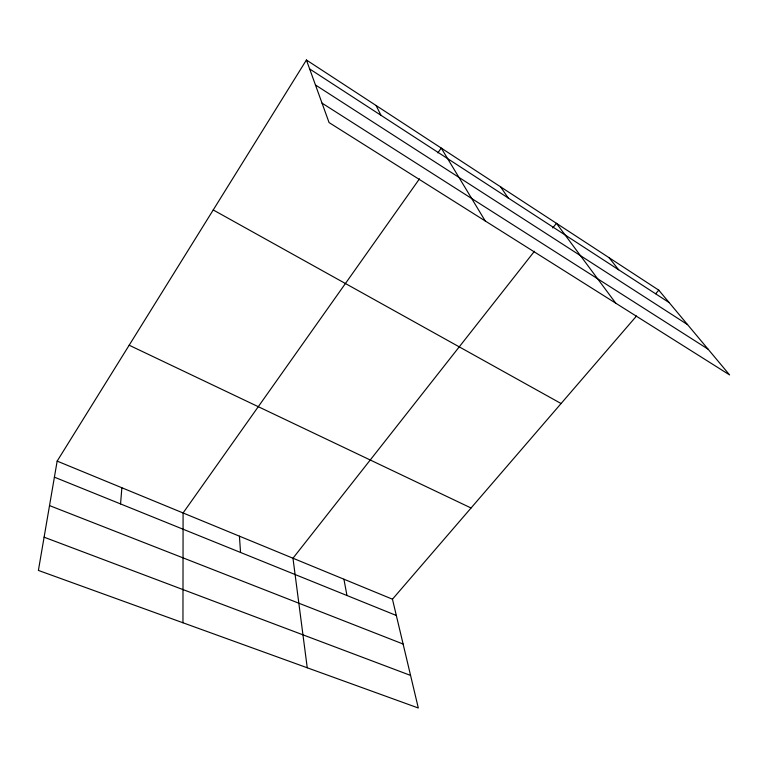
<?xml version="1.0" encoding="UTF-8"?>
<svg xmlns="http://www.w3.org/2000/svg" width="768" height="768" viewBox="0 0 768 768"><rect width="100%" height="100%" fill="white"/><g stroke="black" fill="none" stroke-linecap="round" stroke-linejoin="round"><path stroke-width="1.15" d="M182.957 622.771L183.091 512.966L419.491 178.819M120.557 503.923L121.872 487.757M306.413 60L329.069 122.573L729.6 374.928L658.781 290.17L306.413 60L57.158 461.107L38.4 570.422L418.31 708L392.458 599.194L636.499 316.022M437.846 152.87L441.245 148.07L485.242 220.973M534.451 251.251L292.973 558.23L307.248 667.786M552.768 227.962L556.426 223.306L615.782 303.216M655.709 293.731L658.781 290.17M44.102 537.197L410.563 675.418M49.526 505.594L403.104 644.026M54.403 477.168L396.326 615.475M57.158 461.107L392.458 599.194M129.178 345.226L471.053 507.994M213.226 209.952L561.082 403.536M322.032 103.133L708.058 349.152M315.456 84.979L687.581 324.634M309.658 68.947L669.178 302.611M609.072 257.693L618.653 269.77M500.582 186.835L508.166 197.962M376.08 105.504L380.986 115.306M343.92 579.206L346.963 595.507M239.434 536.179L240.538 552.461"/></g></svg>
